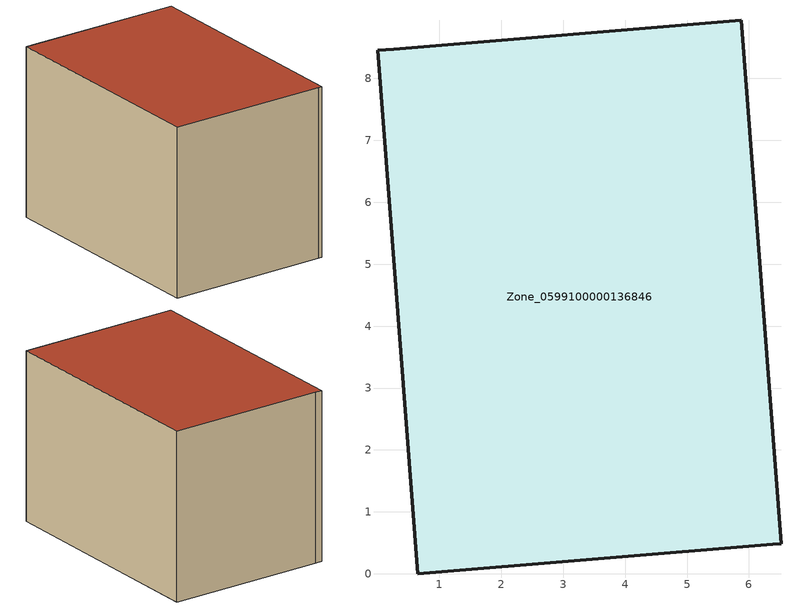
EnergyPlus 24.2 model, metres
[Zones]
Zone_0599100000136846
 floor ground (C_G): 0.26,8.47 5.88,8.94 6.52,0.49 6.38,0.48 0.65,0 0,8.46 z0
 wall outside (C_F): 5.88,8.94 0.26,8.47 0,8.46 0.65,0 6.38,0.48 6.52,0.49 5.88,8.94 z0:6.09
 roof outside (C_R): 0.26,8.47 0,8.46 0.65,0 6.38,0.48 6.52,0.49 5.88,8.94 z6.09
[BUILDING]
Pand.0599100000136846: North Axis=0; Terrain=City; Loads Convergence Tolerance Value=0.04; Temperature Convergence Tolerance Value=0.4; Solar Distribution=FullExterior; Maximum Number of Warmup Days=25; Minimum Number of Warmup Days=1
[Site:Location]
Rotterdam.The.Hague.AP_ZH_NLD Design_Conditions: Latitude=51.96; Longitude=4.45; Time Zone=1; Elevation=-4.5
[SITE:GROUNDTEMPERATURE:BUILDINGSURFACE]
18, 18, 18, 18, 18, 18, 18, 18, 18, 18, 18, 18
[MATERIAL] Thermal Absorptance=0.9; Solar Absorptance=0.7; Visible Absorptance=0.7
Name | Roughness | Thickness | Conductivity | Density | Specific Heat
G.TI.1946-1964 | MediumSmooth | 0.15 | 1 | 540 | 1210
F.TI.1946-1964 | Rough | 0.3 | 0.857143 | 1920 | 840
R.TI.1946-1964 | MediumRough | 0.2 | 0.277778 | 1500 | 1000
[CONSTRUCTION]
C_G: G.TI.1946-1964
C_F: F.TI.1946-1964
C_R: R.TI.1946-1964
[ZONE]
Zone_0599100000136846: Type=1; Multiplier=1; Ceiling Height=Autocalculate; Volume=Autocalculate; Floor Area=autocalculate; Part of Total Floor Area=Yes
[ZONEINFILTRATION:DESIGNFLOWRATE]
Infil_Zone_0599100000136846: Zone or ZoneList or Space or SpaceList=Zone_0599100000136846; Schedule=AlwaysOn; Design Flow Rate Calculation Method=Flow/Area; Flow Rate per Floor Area=0.003; Constant Term Coefficient=1; Temperature Term Coefficient=0; Velocity Term Coefficient=0; Velocity Squared Term Coefficient=0
[HVACTEMPLATE:ZONE:IDEALLOADSAIRSYSTEM]
Zone_0599100000136846: Maximum Heating Supply Air Temperature=50; Minimum Cooling Supply Air Temperature=13; Maximum Heating Supply Air Humidity Ratio=0.0156; Minimum Cooling Supply Air Humidity Ratio=0.0077; Heating Limit=NoLimit; Cooling Limit=NoLimit; Dehumidification Control Type=ConstantSensibleHeatRatio; Cooling Sensible Heat Ratio=0.7; Dehumidification Setpoint=60; Humidification Control Type=None; Humidification Setpoint=30; Outdoor Air Method=None; Outdoor Air Flow Rate per Person=0.00944; Outdoor Air Flow Rate per Zone Floor Area=0; Outdoor Air Flow Rate per Zone=0; Demand Controlled Ventilation Type=None; Outdoor Air Economizer Type=NoEconomizer; Heat Recovery Type=None; Sensible Heat Recovery Effectiveness=0.7; Latent Heat Recovery Effectiveness=0.65
[ZONECONTROL:THERMOSTAT]
ThermostatControl_Zone_0599100000136846: Zone or ZoneList=Zone_0599100000136846; Control Type Schedule=DualSetpointControlType; Control 1=Thermostat_Zone_0599100000136846; Temperature Difference Between Cutout And Setpoint=0
[THERMOSTATSETPOINT:DUALSETPOINT]
Thermostat_Zone_0599100000136846: Heating Setpoint Temperature Schedule=HeatingSetpoint_Zone_0599100000136846; Cooling Setpoint Temperature Schedule=CoolingSetpoint_Zone_0599100000136846
[SCHEDULE:COMPACT]
HeatingSetpoint_Zone_0599100000136846: Through: 12/31, For: AllDays, Until: 24:00, 21
CoolingSetpoint_Zone_0599100000136846: Through: 12/31, For: AllDays, Until: 24:00, 24
DualSetpointControlType: Through: 12/31, For: AllDays, Until: 24:00, 4
AlwaysOn: Through: 12/31, For: AllDays, Until: 24:00, 1
